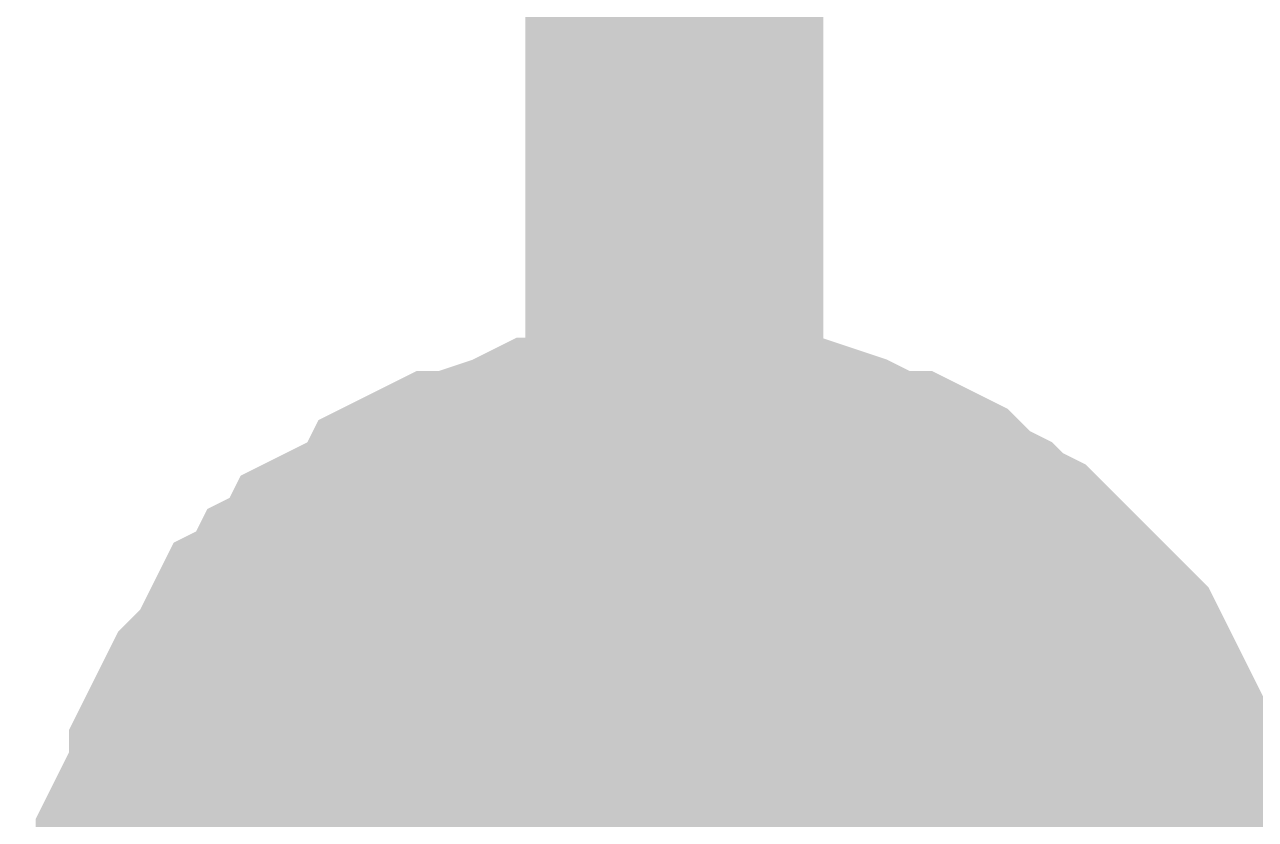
# Model space of a CAD drawing. Header units: inches. Extents: x 0 to 420, y 0 to 297.
# Drawn here: x 194.351 to 195.589, y 154.158 to 154.958 of the extents above; entities that cross this region are included whole.
import ezdxf

# ---------------------------------------------------------------- set-up
doc = ezdxf.new("R2010")
doc.units = ezdxf.units.IN
doc.layers.add('Sheet', color=255, linetype='Continuous')

msp = doc.modelspace()

# ---------------------------------------------------------------- linework, layer by layer
at = {"layer": 'Sheet'}
for points, const_width in [([(198.0061, 191.9992), (195.0048, 191.9992), (195.0048, 179.9902), (195.0048, 167.4994), (195.0048, 153.9892), (195.0048, 153.9892)], 0.2997), ([(194.5009, 153.9892), (194.5009, 154.0116), (194.5009, 154.0452), (194.5121, 154.0676), (194.5121, 154.09), (194.5121, 154.1236), (194.5233, 154.146), (194.5345, 154.1685), (194.5456, 154.1909), (194.5456, 154.2133), (194.5568, 154.2357), (194.568, 154.2581), (194.5904, 154.2805), (194.6016, 154.3029), (194.6128, 154.3253), (194.6352, 154.3365), (194.6464, 154.3589), (194.6688, 154.3701), (194.68, 154.3925), (194.7024, 154.4037), (194.7248, 154.4149), (194.7472, 154.4261), (194.7584, 154.4485), (194.7808, 154.4597), (194.8032, 154.4597), (194.8256, 154.4709), (194.8592, 154.4821), (194.8816, 154.4933), (194.904, 154.4933), (194.9264, 154.4933), (194.9488, 154.5045), (194.9824, 154.5045), (195.0048, 154.5045)], 0.2997), ([(194.5009, 153.9892), (194.5009, 154.0116), (194.5009, 154.0452), (194.5121, 154.0676), (194.5121, 154.09), (194.5121, 154.1236), (194.5233, 154.146), (194.5345, 154.1685), (194.5456, 154.1909), (194.5456, 154.2133), (194.5568, 154.2357), (194.568, 154.2581), (194.5904, 154.2805), (194.6016, 154.3029), (194.6128, 154.3253), (194.6352, 154.3365), (194.6464, 154.3589), (194.6688, 154.3701), (194.68, 154.3925), (194.7024, 154.4037), (194.7248, 154.4149), (194.7472, 154.4261), (194.7584, 154.4485), (194.7808, 154.4597), (194.8032, 154.4597), (194.8256, 154.4709), (194.8592, 154.4821), (194.8816, 154.4933), (194.904, 154.4933), (194.9264, 154.4933), (194.9488, 154.5045), (194.9824, 154.5045), (195.0048, 154.5045)], 0.2997), ([(194.5009, 153.9892), (194.5009, 154.0116), (194.5009, 154.0452), (194.5121, 154.0676), (194.5121, 154.09), (194.5121, 154.1236), (194.5233, 154.146), (194.5345, 154.1685), (194.5456, 154.1909), (194.5456, 154.2133), (194.5568, 154.2357), (194.568, 154.2581), (194.5904, 154.2805), (194.6016, 154.3029), (194.6128, 154.3253), (194.6352, 154.3365), (194.6464, 154.3589), (194.6688, 154.3701), (194.68, 154.3925), (194.7024, 154.4037), (194.7248, 154.4149), (194.7472, 154.4261), (194.7584, 154.4485), (194.7808, 154.4597), (194.8032, 154.4597), (194.8256, 154.4709), (194.8592, 154.4821), (194.8816, 154.4933), (194.904, 154.4933), (194.9264, 154.4933), (194.9488, 154.5045), (194.9824, 154.5045), (195.0048, 154.5045)], 0.2997), ([(194.5009, 153.9892), (194.5009, 154.0116), (194.5009, 154.0452), (194.5121, 154.0676), (194.5121, 154.09), (194.5121, 154.1236), (194.5233, 154.146), (194.5345, 154.1685), (194.5456, 154.1909), (194.5456, 154.2133), (194.5568, 154.2357), (194.568, 154.2581), (194.5904, 154.2805), (194.6016, 154.3029), (194.6128, 154.3253), (194.6352, 154.3365), (194.6464, 154.3589), (194.6688, 154.3701), (194.68, 154.3925), (194.7024, 154.4037), (194.7248, 154.4149), (194.7472, 154.4261), (194.7584, 154.4485), (194.7808, 154.4597), (194.8032, 154.4597), (194.8256, 154.4709), (194.8592, 154.4821), (194.8816, 154.4933), (194.904, 154.4933), (194.9264, 154.4933), (194.9488, 154.5045), (194.9824, 154.5045), (195.0048, 154.5045)], 0.2997), ([(194.5009, 153.9892), (194.5009, 154.0116), (194.5009, 154.0452), (194.5121, 154.0676), (194.5121, 154.09), (194.5121, 154.1236), (194.5233, 154.146), (194.5345, 154.1685), (194.5456, 154.1909), (194.5456, 154.2133), (194.5568, 154.2357), (194.568, 154.2581), (194.5904, 154.2805), (194.6016, 154.3029), (194.6128, 154.3253), (194.6352, 154.3365), (194.6464, 154.3589), (194.6688, 154.3701), (194.68, 154.3925), (194.7024, 154.4037), (194.7248, 154.4149), (194.7472, 154.4261), (194.7584, 154.4485), (194.7808, 154.4597), (194.8032, 154.4597), (194.8256, 154.4709), (194.8592, 154.4821), (194.8816, 154.4933), (194.904, 154.4933), (194.9264, 154.4933), (194.9488, 154.5045), (194.9824, 154.5045), (195.0048, 154.5045)], 0.2997), ([(194.5009, 153.9892), (194.5009, 154.0116), (194.5009, 154.0452), (194.5121, 154.0676), (194.5121, 154.09), (194.5121, 154.1236), (194.5233, 154.146), (194.5345, 154.1685), (194.5456, 154.1909), (194.5456, 154.2133), (194.5568, 154.2357), (194.568, 154.2581), (194.5904, 154.2805), (194.6016, 154.3029), (194.6128, 154.3253), (194.6352, 154.3365), (194.6464, 154.3589), (194.6688, 154.3701), (194.68, 154.3925), (194.7024, 154.4037), (194.7248, 154.4149), (194.7472, 154.4261), (194.7584, 154.4485), (194.7808, 154.4597), (194.8032, 154.4597), (194.8256, 154.4709), (194.8592, 154.4821), (194.8816, 154.4933), (194.904, 154.4933), (194.9264, 154.4933), (194.9488, 154.5045), (194.9824, 154.5045), (195.0048, 154.5045)], 0.2997), ([(194.5009, 153.9892), (194.5009, 154.0116), (194.5009, 154.0452), (194.5121, 154.0676), (194.5121, 154.09), (194.5121, 154.1236), (194.5233, 154.146), (194.5345, 154.1685), (194.5456, 154.1909), (194.5456, 154.2133), (194.5568, 154.2357), (194.568, 154.2581), (194.5904, 154.2805), (194.6016, 154.3029), (194.6128, 154.3253), (194.6352, 154.3365), (194.6464, 154.3589), (194.6688, 154.3701), (194.68, 154.3925), (194.7024, 154.4037), (194.7248, 154.4149), (194.7472, 154.4261), (194.7584, 154.4485), (194.7808, 154.4597), (194.8032, 154.4597), (194.8256, 154.4709), (194.8592, 154.4821), (194.8816, 154.4933), (194.904, 154.4933), (194.9264, 154.4933), (194.9488, 154.5045), (194.9824, 154.5045), (195.0048, 154.5045)], 0.2997), ([(194.5009, 153.9892), (194.5009, 154.0116), (194.5009, 154.0452), (194.5121, 154.0676), (194.5121, 154.09), (194.5121, 154.1236), (194.5233, 154.146), (194.5345, 154.1685), (194.5456, 154.1909), (194.5456, 154.2133), (194.5568, 154.2357), (194.568, 154.2581), (194.5904, 154.2805), (194.6016, 154.3029), (194.6128, 154.3253), (194.6352, 154.3365), (194.6464, 154.3589), (194.6688, 154.3701), (194.68, 154.3925), (194.7024, 154.4037), (194.7248, 154.4149), (194.7472, 154.4261), (194.7584, 154.4485), (194.7808, 154.4597), (194.8032, 154.4597), (194.8256, 154.4709), (194.8592, 154.4821), (194.8816, 154.4933), (194.904, 154.4933), (194.9264, 154.4933), (194.9488, 154.5045), (194.9824, 154.5045), (195.0048, 154.5045)], 0.2997), ([(194.5009, 153.9892), (194.5009, 154.0116), (194.5009, 154.0452), (194.5121, 154.0676), (194.5121, 154.09), (194.5121, 154.1236), (194.5233, 154.146), (194.5345, 154.1685), (194.5456, 154.1909), (194.5456, 154.2133), (194.5568, 154.2357), (194.568, 154.2581), (194.5904, 154.2805), (194.6016, 154.3029), (194.6128, 154.3253), (194.6352, 154.3365), (194.6464, 154.3589), (194.6688, 154.3701), (194.68, 154.3925), (194.7024, 154.4037), (194.7248, 154.4149), (194.7472, 154.4261), (194.7584, 154.4485), (194.7808, 154.4597), (194.8032, 154.4597), (194.8256, 154.4709), (194.8592, 154.4821), (194.8816, 154.4933), (194.904, 154.4933), (194.9264, 154.4933), (194.9488, 154.5045), (194.9824, 154.5045), (195.0048, 154.5045)], 0.2997), ([(194.5009, 153.9892), (194.5009, 154.0116), (194.5009, 154.0452), (194.5121, 154.0676), (194.5121, 154.09), (194.5121, 154.1236), (194.5233, 154.146), (194.5345, 154.1685), (194.5456, 154.1909), (194.5456, 154.2133), (194.5568, 154.2357), (194.568, 154.2581), (194.5904, 154.2805), (194.6016, 154.3029), (194.6128, 154.3253), (194.6352, 154.3365), (194.6464, 154.3589), (194.6688, 154.3701), (194.68, 154.3925), (194.7024, 154.4037), (194.7248, 154.4149), (194.7472, 154.4261), (194.7584, 154.4485), (194.7808, 154.4597), (194.8032, 154.4597), (194.8256, 154.4709), (194.8592, 154.4821), (194.8816, 154.4933), (194.904, 154.4933), (194.9264, 154.4933), (194.9488, 154.5045), (194.9824, 154.5045), (195.0048, 154.5045)], 0.2997), ([(194.5009, 153.9892), (194.5009, 154.0116), (194.5009, 154.0452), (194.5121, 154.0676), (194.5121, 154.09), (194.5121, 154.1236), (194.5233, 154.146), (194.5345, 154.1685), (194.5456, 154.1909), (194.5456, 154.2133), (194.5568, 154.2357), (194.568, 154.2581), (194.5904, 154.2805), (194.6016, 154.3029), (194.6128, 154.3253), (194.6352, 154.3365), (194.6464, 154.3589), (194.6688, 154.3701), (194.68, 154.3925), (194.7024, 154.4037), (194.7248, 154.4149), (194.7472, 154.4261), (194.7584, 154.4485), (194.7808, 154.4597), (194.8032, 154.4597), (194.8256, 154.4709), (194.8592, 154.4821), (194.8816, 154.4933), (194.904, 154.4933), (194.9264, 154.4933), (194.9488, 154.5045), (194.9824, 154.5045), (195.0048, 154.5045)], 0.2997), ([(195.0048, 154.5045), (195.0048, 154.5045)], 0.2997), ([(195.0048, 154.5045), (195.0272, 154.5045), (195.0608, 154.5045), (195.0832, 154.4933), (195.1056, 154.4933), (195.128, 154.4933), (195.1616, 154.4821), (195.184, 154.4709), (195.2064, 154.4597), (195.2288, 154.4597), (195.2512, 154.4485), (195.2736, 154.4261), (195.296, 154.4149), (195.3072, 154.4037), (195.3296, 154.3925), (195.352, 154.3701), (195.3632, 154.3589), (195.3856, 154.3365), (195.3968, 154.3253), (195.4192, 154.3029), (195.4304, 154.2805), (195.4416, 154.2581), (195.4528, 154.2357), (195.464, 154.2133), (195.4751, 154.1909), (195.4863, 154.1685), (195.4975, 154.146), (195.5087, 154.1236), (195.5087, 154.09), (195.5087, 154.0676), (195.5199, 154.0452), (195.5199, 154.0116), (195.5199, 153.9892)], 0.2997), ([(195.0048, 154.5045), (195.0048, 154.5045)], 0.2997), ([(195.0048, 154.5045), (195.0272, 154.5045), (195.0608, 154.5045), (195.0832, 154.4933), (195.1056, 154.4933), (195.128, 154.4933), (195.1616, 154.4821), (195.184, 154.4709), (195.2064, 154.4597), (195.2288, 154.4597), (195.2512, 154.4485), (195.2736, 154.4261), (195.296, 154.4149), (195.3072, 154.4037), (195.3296, 154.3925), (195.352, 154.3701), (195.3632, 154.3589), (195.3856, 154.3365), (195.3968, 154.3253), (195.4192, 154.3029), (195.4304, 154.2805), (195.4416, 154.2581), (195.4528, 154.2357), (195.464, 154.2133), (195.4751, 154.1909), (195.4863, 154.1685), (195.4975, 154.146), (195.5087, 154.1236), (195.5087, 154.09), (195.5087, 154.0676), (195.5199, 154.0452), (195.5199, 154.0116), (195.5199, 153.9892)], 0.2997), ([(195.0048, 154.5045), (195.0048, 154.5045)], 0.2997), ([(195.0048, 154.5045), (195.0272, 154.5045), (195.0608, 154.5045), (195.0832, 154.4933), (195.1056, 154.4933), (195.128, 154.4933), (195.1616, 154.4821), (195.184, 154.4709), (195.2064, 154.4597), (195.2288, 154.4597), (195.2512, 154.4485), (195.2736, 154.4261), (195.296, 154.4149), (195.3072, 154.4037), (195.3296, 154.3925), (195.352, 154.3701), (195.3632, 154.3589), (195.3856, 154.3365), (195.3968, 154.3253), (195.4192, 154.3029), (195.4304, 154.2805), (195.4416, 154.2581), (195.4528, 154.2357), (195.464, 154.2133), (195.4751, 154.1909), (195.4863, 154.1685), (195.4975, 154.146), (195.5087, 154.1236), (195.5087, 154.09), (195.5087, 154.0676), (195.5199, 154.0452), (195.5199, 154.0116), (195.5199, 153.9892)], 0.2997), ([(195.0048, 154.5045), (195.0048, 154.5045)], 0.2997), ([(195.0048, 154.5045), (195.0272, 154.5045), (195.0608, 154.5045), (195.0832, 154.4933), (195.1056, 154.4933), (195.128, 154.4933), (195.1616, 154.4821), (195.184, 154.4709), (195.2064, 154.4597), (195.2288, 154.4597), (195.2512, 154.4485), (195.2736, 154.4261), (195.296, 154.4149), (195.3072, 154.4037), (195.3296, 154.3925), (195.352, 154.3701), (195.3632, 154.3589), (195.3856, 154.3365), (195.3968, 154.3253), (195.4192, 154.3029), (195.4304, 154.2805), (195.4416, 154.2581), (195.4528, 154.2357), (195.464, 154.2133), (195.4751, 154.1909), (195.4863, 154.1685), (195.4975, 154.146), (195.5087, 154.1236), (195.5087, 154.09), (195.5087, 154.0676), (195.5199, 154.0452), (195.5199, 154.0116), (195.5199, 153.9892)], 0.2997), ([(195.0048, 154.5045), (195.0048, 154.5045)], 0.2997), ([(195.0048, 154.5045), (195.0272, 154.5045), (195.0608, 154.5045), (195.0832, 154.4933), (195.1056, 154.4933), (195.128, 154.4933), (195.1616, 154.4821), (195.184, 154.4709), (195.2064, 154.4597), (195.2288, 154.4597), (195.2512, 154.4485), (195.2736, 154.4261), (195.296, 154.4149), (195.3072, 154.4037), (195.3296, 154.3925), (195.352, 154.3701), (195.3632, 154.3589), (195.3856, 154.3365), (195.3968, 154.3253), (195.4192, 154.3029), (195.4304, 154.2805), (195.4416, 154.2581), (195.4528, 154.2357), (195.464, 154.2133), (195.4751, 154.1909), (195.4863, 154.1685), (195.4975, 154.146), (195.5087, 154.1236), (195.5087, 154.09), (195.5087, 154.0676), (195.5199, 154.0452), (195.5199, 154.0116), (195.5199, 153.9892)], 0.2997), ([(195.0048, 154.5045), (195.0048, 154.5045)], 0.2997), ([(195.0048, 154.5045), (195.0272, 154.5045), (195.0608, 154.5045), (195.0832, 154.4933), (195.1056, 154.4933), (195.128, 154.4933), (195.1616, 154.4821), (195.184, 154.4709), (195.2064, 154.4597), (195.2288, 154.4597), (195.2512, 154.4485), (195.2736, 154.4261), (195.296, 154.4149), (195.3072, 154.4037), (195.3296, 154.3925), (195.352, 154.3701), (195.3632, 154.3589), (195.3856, 154.3365), (195.3968, 154.3253), (195.4192, 154.3029), (195.4304, 154.2805), (195.4416, 154.2581), (195.4528, 154.2357), (195.464, 154.2133), (195.4751, 154.1909), (195.4863, 154.1685), (195.4975, 154.146), (195.5087, 154.1236), (195.5087, 154.09), (195.5087, 154.0676), (195.5199, 154.0452), (195.5199, 154.0116), (195.5199, 153.9892)], 0.2997), ([(195.0048, 154.5045), (195.0048, 154.5045)], 0.2997), ([(195.0048, 154.5045), (195.0272, 154.5045), (195.0608, 154.5045), (195.0832, 154.4933), (195.1056, 154.4933), (195.128, 154.4933), (195.1616, 154.4821), (195.184, 154.4709), (195.2064, 154.4597), (195.2288, 154.4597), (195.2512, 154.4485), (195.2736, 154.4261), (195.296, 154.4149), (195.3072, 154.4037), (195.3296, 154.3925), (195.352, 154.3701), (195.3632, 154.3589), (195.3856, 154.3365), (195.3968, 154.3253), (195.4192, 154.3029), (195.4304, 154.2805), (195.4416, 154.2581), (195.4528, 154.2357), (195.464, 154.2133), (195.4751, 154.1909), (195.4863, 154.1685), (195.4975, 154.146), (195.5087, 154.1236), (195.5087, 154.09), (195.5087, 154.0676), (195.5199, 154.0452), (195.5199, 154.0116), (195.5199, 153.9892)], 0.2997), ([(195.0048, 154.5045), (195.0048, 154.5045)], 0.2997), ([(195.0048, 154.5045), (195.0272, 154.5045), (195.0608, 154.5045), (195.0832, 154.4933), (195.1056, 154.4933), (195.128, 154.4933), (195.1616, 154.4821), (195.184, 154.4709), (195.2064, 154.4597), (195.2288, 154.4597), (195.2512, 154.4485), (195.2736, 154.4261), (195.296, 154.4149), (195.3072, 154.4037), (195.3296, 154.3925), (195.352, 154.3701), (195.3632, 154.3589), (195.3856, 154.3365), (195.3968, 154.3253), (195.4192, 154.3029), (195.4304, 154.2805), (195.4416, 154.2581), (195.4528, 154.2357), (195.464, 154.2133), (195.4751, 154.1909), (195.4863, 154.1685), (195.4975, 154.146), (195.5087, 154.1236), (195.5087, 154.09), (195.5087, 154.0676), (195.5199, 154.0452), (195.5199, 154.0116), (195.5199, 153.9892)], 0.2997), ([(195.0048, 154.5045), (195.0048, 154.5045)], 0.2997), ([(195.0048, 154.5045), (195.0272, 154.5045), (195.0608, 154.5045), (195.0832, 154.4933), (195.1056, 154.4933), (195.128, 154.4933), (195.1616, 154.4821), (195.184, 154.4709), (195.2064, 154.4597), (195.2288, 154.4597), (195.2512, 154.4485), (195.2736, 154.4261), (195.296, 154.4149), (195.3072, 154.4037), (195.3296, 154.3925), (195.352, 154.3701), (195.3632, 154.3589), (195.3856, 154.3365), (195.3968, 154.3253), (195.4192, 154.3029), (195.4304, 154.2805), (195.4416, 154.2581), (195.4528, 154.2357), (195.464, 154.2133), (195.4751, 154.1909), (195.4863, 154.1685), (195.4975, 154.146), (195.5087, 154.1236), (195.5087, 154.09), (195.5087, 154.0676), (195.5199, 154.0452), (195.5199, 154.0116), (195.5199, 153.9892)], 0.2997), ([(195.0048, 154.5045), (195.0048, 154.5045)], 0.2997), ([(195.0048, 154.5045), (195.0272, 154.5045), (195.0608, 154.5045), (195.0832, 154.4933), (195.1056, 154.4933), (195.128, 154.4933), (195.1616, 154.4821), (195.184, 154.4709), (195.2064, 154.4597), (195.2288, 154.4597), (195.2512, 154.4485), (195.2736, 154.4261), (195.296, 154.4149), (195.3072, 154.4037), (195.3296, 154.3925), (195.352, 154.3701), (195.3632, 154.3589), (195.3856, 154.3365), (195.3968, 154.3253), (195.4192, 154.3029), (195.4304, 154.2805), (195.4416, 154.2581), (195.4528, 154.2357), (195.464, 154.2133), (195.4751, 154.1909), (195.4863, 154.1685), (195.4975, 154.146), (195.5087, 154.1236), (195.5087, 154.09), (195.5087, 154.0676), (195.5199, 154.0452), (195.5199, 154.0116), (195.5199, 153.9892)], 0.2997), ([(195.0048, 154.5045), (195.0048, 154.5045)], 0.2997), ([(195.0048, 154.5045), (195.0272, 154.5045), (195.0608, 154.5045), (195.0832, 154.4933), (195.1056, 154.4933), (195.128, 154.4933), (195.1616, 154.4821), (195.184, 154.4709), (195.2064, 154.4597), (195.2288, 154.4597), (195.2512, 154.4485), (195.2736, 154.4261), (195.296, 154.4149), (195.3072, 154.4037), (195.3296, 154.3925), (195.352, 154.3701), (195.3632, 154.3589), (195.3856, 154.3365), (195.3968, 154.3253), (195.4192, 154.3029), (195.4304, 154.2805), (195.4416, 154.2581), (195.4528, 154.2357), (195.464, 154.2133), (195.4751, 154.1909), (195.4863, 154.1685), (195.4975, 154.146), (195.5087, 154.1236), (195.5087, 154.09), (195.5087, 154.0676), (195.5199, 154.0452), (195.5199, 154.0116), (195.5199, 153.9892)], 0.2997), ([(194.5121, 154.09), (194.5121, 154.1236), (194.5233, 154.146), (194.5345, 154.1685), (194.5456, 154.1909), (194.5456, 154.2133), (194.5568, 154.2357), (194.568, 154.2581), (194.5904, 154.2805), (194.6016, 154.3029), (194.6128, 154.3253), (194.6352, 154.3365), (194.6464, 154.3589), (194.6688, 154.3701), (194.68, 154.3925), (194.7024, 154.4037), (194.7248, 154.4149), (194.7472, 154.4261), (194.7584, 154.4485), (194.7808, 154.4597), (194.8032, 154.4597), (194.8256, 154.4709), (194.8592, 154.4821), (194.8816, 154.4933), (194.904, 154.4933), (194.9264, 154.4933), (194.9488, 154.5045), (194.9824, 154.5045), (195.0048, 154.5045)], 0.0991), ([(194.5121, 154.09), (194.5121, 154.1236), (194.5233, 154.146), (194.5345, 154.1685), (194.5456, 154.1909), (194.5456, 154.2133), (194.5568, 154.2357), (194.568, 154.2581), (194.5904, 154.2805), (194.6016, 154.3029), (194.6128, 154.3253), (194.6352, 154.3365), (194.6464, 154.3589), (194.6688, 154.3701), (194.68, 154.3925), (194.7024, 154.4037), (194.7248, 154.4149), (194.7472, 154.4261), (194.7584, 154.4485), (194.7808, 154.4597), (194.8032, 154.4597), (194.8256, 154.4709), (194.8592, 154.4821), (194.8816, 154.4933), (194.904, 154.4933), (194.9264, 154.4933), (194.9488, 154.5045), (194.9824, 154.5045), (195.0048, 154.5045)], 0.0991), ([(194.5121, 154.09), (194.5121, 154.1236), (194.5233, 154.146), (194.5345, 154.1685), (194.5456, 154.1909), (194.5456, 154.2133), (194.5568, 154.2357), (194.568, 154.2581), (194.5904, 154.2805), (194.6016, 154.3029), (194.6128, 154.3253), (194.6352, 154.3365), (194.6464, 154.3589), (194.6688, 154.3701), (194.68, 154.3925), (194.7024, 154.4037), (194.7248, 154.4149), (194.7472, 154.4261), (194.7584, 154.4485), (194.7808, 154.4597), (194.8032, 154.4597), (194.8256, 154.4709), (194.8592, 154.4821), (194.8816, 154.4933), (194.904, 154.4933), (194.9264, 154.4933), (194.9488, 154.5045), (194.9824, 154.5045), (195.0048, 154.5045)], 0.0991), ([(194.5121, 154.09), (194.5121, 154.1236), (194.5233, 154.146), (194.5345, 154.1685), (194.5456, 154.1909), (194.5456, 154.2133), (194.5568, 154.2357), (194.568, 154.2581), (194.5904, 154.2805), (194.6016, 154.3029), (194.6128, 154.3253), (194.6352, 154.3365), (194.6464, 154.3589), (194.6688, 154.3701), (194.68, 154.3925), (194.7024, 154.4037), (194.7248, 154.4149), (194.7472, 154.4261), (194.7584, 154.4485), (194.7808, 154.4597), (194.8032, 154.4597), (194.8256, 154.4709), (194.8592, 154.4821), (194.8816, 154.4933), (194.904, 154.4933), (194.9264, 154.4933), (194.9488, 154.5045), (194.9824, 154.5045), (195.0048, 154.5045)], 0.0991), ([(194.5121, 154.09), (194.5121, 154.1236), (194.5233, 154.146), (194.5345, 154.1685), (194.5456, 154.1909), (194.5456, 154.2133), (194.5568, 154.2357), (194.568, 154.2581), (194.5904, 154.2805), (194.6016, 154.3029), (194.6128, 154.3253), (194.6352, 154.3365), (194.6464, 154.3589), (194.6688, 154.3701), (194.68, 154.3925), (194.7024, 154.4037), (194.7248, 154.4149), (194.7472, 154.4261), (194.7584, 154.4485), (194.7808, 154.4597), (194.8032, 154.4597), (194.8256, 154.4709), (194.8592, 154.4821), (194.8816, 154.4933), (194.904, 154.4933), (194.9264, 154.4933), (194.9488, 154.5045), (194.9824, 154.5045), (195.0048, 154.5045)], 0.0991), ([(194.5121, 154.09), (194.5121, 154.1236), (194.5233, 154.146), (194.5345, 154.1685), (194.5456, 154.1909), (194.5456, 154.2133), (194.5568, 154.2357), (194.568, 154.2581), (194.5904, 154.2805), (194.6016, 154.3029), (194.6128, 154.3253), (194.6352, 154.3365), (194.6464, 154.3589), (194.6688, 154.3701), (194.68, 154.3925), (194.7024, 154.4037), (194.7248, 154.4149), (194.7472, 154.4261), (194.7584, 154.4485), (194.7808, 154.4597), (194.8032, 154.4597), (194.8256, 154.4709), (194.8592, 154.4821), (194.8816, 154.4933), (194.904, 154.4933), (194.9264, 154.4933), (194.9488, 154.5045), (194.9824, 154.5045), (195.0048, 154.5045)], 0.0991), ([(194.5121, 154.09), (194.5121, 154.1236), (194.5233, 154.146), (194.5345, 154.1685), (194.5456, 154.1909), (194.5456, 154.2133), (194.5568, 154.2357), (194.568, 154.2581), (194.5904, 154.2805), (194.6016, 154.3029), (194.6128, 154.3253), (194.6352, 154.3365), (194.6464, 154.3589), (194.6688, 154.3701), (194.68, 154.3925), (194.7024, 154.4037), (194.7248, 154.4149), (194.7472, 154.4261), (194.7584, 154.4485), (194.7808, 154.4597), (194.8032, 154.4597), (194.8256, 154.4709), (194.8592, 154.4821), (194.8816, 154.4933), (194.904, 154.4933), (194.9264, 154.4933), (194.9488, 154.5045), (194.9824, 154.5045), (195.0048, 154.5045)], 0.0991), ([(194.5121, 154.09), (194.5121, 154.1236), (194.5233, 154.146), (194.5345, 154.1685), (194.5456, 154.1909), (194.5456, 154.2133), (194.5568, 154.2357), (194.568, 154.2581), (194.5904, 154.2805), (194.6016, 154.3029), (194.6128, 154.3253), (194.6352, 154.3365), (194.6464, 154.3589), (194.6688, 154.3701), (194.68, 154.3925), (194.7024, 154.4037), (194.7248, 154.4149), (194.7472, 154.4261), (194.7584, 154.4485), (194.7808, 154.4597), (194.8032, 154.4597), (194.8256, 154.4709), (194.8592, 154.4821), (194.8816, 154.4933), (194.904, 154.4933), (194.9264, 154.4933), (194.9488, 154.5045), (194.9824, 154.5045), (195.0048, 154.5045)], 0.0991), ([(194.5121, 154.09), (194.5121, 154.1236), (194.5233, 154.146), (194.5345, 154.1685), (194.5456, 154.1909), (194.5456, 154.2133), (194.5568, 154.2357), (194.568, 154.2581), (194.5904, 154.2805), (194.6016, 154.3029), (194.6128, 154.3253), (194.6352, 154.3365), (194.6464, 154.3589), (194.6688, 154.3701), (194.68, 154.3925), (194.7024, 154.4037), (194.7248, 154.4149), (194.7472, 154.4261), (194.7584, 154.4485), (194.7808, 154.4597), (194.8032, 154.4597), (194.8256, 154.4709), (194.8592, 154.4821), (194.8816, 154.4933), (194.904, 154.4933), (194.9264, 154.4933), (194.9488, 154.5045), (194.9824, 154.5045), (195.0048, 154.5045)], 0.0991), ([(194.5121, 154.09), (194.5121, 154.1236), (194.5233, 154.146), (194.5345, 154.1685), (194.5456, 154.1909), (194.5456, 154.2133), (194.5568, 154.2357), (194.568, 154.2581), (194.5904, 154.2805), (194.6016, 154.3029), (194.6128, 154.3253), (194.6352, 154.3365), (194.6464, 154.3589), (194.6688, 154.3701), (194.68, 154.3925), (194.7024, 154.4037), (194.7248, 154.4149), (194.7472, 154.4261), (194.7584, 154.4485), (194.7808, 154.4597), (194.8032, 154.4597), (194.8256, 154.4709), (194.8592, 154.4821), (194.8816, 154.4933), (194.904, 154.4933), (194.9264, 154.4933), (194.9488, 154.5045), (194.9824, 154.5045), (195.0048, 154.5045)], 0.0991), ([(194.5121, 154.09), (194.5121, 154.1236), (194.5233, 154.146), (194.5345, 154.1685), (194.5456, 154.1909), (194.5456, 154.2133), (194.5568, 154.2357), (194.568, 154.2581), (194.5904, 154.2805), (194.6016, 154.3029), (194.6128, 154.3253), (194.6352, 154.3365), (194.6464, 154.3589), (194.6688, 154.3701), (194.68, 154.3925), (194.7024, 154.4037), (194.7248, 154.4149), (194.7472, 154.4261), (194.7584, 154.4485), (194.7808, 154.4597), (194.8032, 154.4597), (194.8256, 154.4709), (194.8592, 154.4821), (194.8816, 154.4933), (194.904, 154.4933), (194.9264, 154.4933), (194.9488, 154.5045), (194.9824, 154.5045), (195.0048, 154.5045)], 0.0991), ([(195.0048, 154.5045), (195.0048, 154.5045)], 0.0991), ([(195.0048, 154.5045), (195.0272, 154.5045), (195.0608, 154.5045), (195.0832, 154.4933), (195.1056, 154.4933), (195.128, 154.4933), (195.1616, 154.4821), (195.184, 154.4709), (195.2064, 154.4597), (195.2288, 154.4597), (195.2512, 154.4485), (195.2736, 154.4261), (195.296, 154.4149), (195.3072, 154.4037), (195.3296, 154.3925), (195.352, 154.3701), (195.3632, 154.3589), (195.3856, 154.3365), (195.3968, 154.3253), (195.4192, 154.3029), (195.4304, 154.2805), (195.4416, 154.2581), (195.4528, 154.2357), (195.464, 154.2133), (195.4751, 154.1909), (195.4863, 154.1685), (195.4975, 154.146), (195.5087, 154.1236), (195.5087, 154.09)], 0.0991), ([(195.0048, 154.5045), (195.0048, 154.5045)], 0.0991), ([(195.0048, 154.5045), (195.0272, 154.5045), (195.0608, 154.5045), (195.0832, 154.4933), (195.1056, 154.4933), (195.128, 154.4933), (195.1616, 154.4821), (195.184, 154.4709), (195.2064, 154.4597), (195.2288, 154.4597), (195.2512, 154.4485), (195.2736, 154.4261), (195.296, 154.4149), (195.3072, 154.4037), (195.3296, 154.3925), (195.352, 154.3701), (195.3632, 154.3589), (195.3856, 154.3365), (195.3968, 154.3253), (195.4192, 154.3029), (195.4304, 154.2805), (195.4416, 154.2581), (195.4528, 154.2357), (195.464, 154.2133), (195.4751, 154.1909), (195.4863, 154.1685), (195.4975, 154.146), (195.5087, 154.1236), (195.5087, 154.09)], 0.0991), ([(195.0048, 154.5045), (195.0048, 154.5045)], 0.0991), ([(195.0048, 154.5045), (195.0272, 154.5045), (195.0608, 154.5045), (195.0832, 154.4933), (195.1056, 154.4933), (195.128, 154.4933), (195.1616, 154.4821), (195.184, 154.4709), (195.2064, 154.4597), (195.2288, 154.4597), (195.2512, 154.4485), (195.2736, 154.4261), (195.296, 154.4149), (195.3072, 154.4037), (195.3296, 154.3925), (195.352, 154.3701), (195.3632, 154.3589), (195.3856, 154.3365), (195.3968, 154.3253), (195.4192, 154.3029), (195.4304, 154.2805), (195.4416, 154.2581), (195.4528, 154.2357), (195.464, 154.2133), (195.4751, 154.1909), (195.4863, 154.1685), (195.4975, 154.146), (195.5087, 154.1236), (195.5087, 154.09)], 0.0991), ([(195.0048, 154.5045), (195.0048, 154.5045)], 0.0991), ([(195.0048, 154.5045), (195.0272, 154.5045), (195.0608, 154.5045), (195.0832, 154.4933), (195.1056, 154.4933), (195.128, 154.4933), (195.1616, 154.4821), (195.184, 154.4709), (195.2064, 154.4597), (195.2288, 154.4597), (195.2512, 154.4485), (195.2736, 154.4261), (195.296, 154.4149), (195.3072, 154.4037), (195.3296, 154.3925), (195.352, 154.3701), (195.3632, 154.3589), (195.3856, 154.3365), (195.3968, 154.3253), (195.4192, 154.3029), (195.4304, 154.2805), (195.4416, 154.2581), (195.4528, 154.2357), (195.464, 154.2133), (195.4751, 154.1909), (195.4863, 154.1685), (195.4975, 154.146), (195.5087, 154.1236), (195.5087, 154.09)], 0.0991), ([(195.0048, 154.5045), (195.0048, 154.5045)], 0.0991), ([(195.0048, 154.5045), (195.0272, 154.5045), (195.0608, 154.5045), (195.0832, 154.4933), (195.1056, 154.4933), (195.128, 154.4933), (195.1616, 154.4821), (195.184, 154.4709), (195.2064, 154.4597), (195.2288, 154.4597), (195.2512, 154.4485), (195.2736, 154.4261), (195.296, 154.4149), (195.3072, 154.4037), (195.3296, 154.3925), (195.352, 154.3701), (195.3632, 154.3589), (195.3856, 154.3365), (195.3968, 154.3253), (195.4192, 154.3029), (195.4304, 154.2805), (195.4416, 154.2581), (195.4528, 154.2357), (195.464, 154.2133), (195.4751, 154.1909), (195.4863, 154.1685), (195.4975, 154.146), (195.5087, 154.1236), (195.5087, 154.09)], 0.0991), ([(195.0048, 154.5045), (195.0048, 154.5045)], 0.0991), ([(195.0048, 154.5045), (195.0272, 154.5045), (195.0608, 154.5045), (195.0832, 154.4933), (195.1056, 154.4933), (195.128, 154.4933), (195.1616, 154.4821), (195.184, 154.4709), (195.2064, 154.4597), (195.2288, 154.4597), (195.2512, 154.4485), (195.2736, 154.4261), (195.296, 154.4149), (195.3072, 154.4037), (195.3296, 154.3925), (195.352, 154.3701), (195.3632, 154.3589), (195.3856, 154.3365), (195.3968, 154.3253), (195.4192, 154.3029), (195.4304, 154.2805), (195.4416, 154.2581), (195.4528, 154.2357), (195.464, 154.2133), (195.4751, 154.1909), (195.4863, 154.1685), (195.4975, 154.146), (195.5087, 154.1236), (195.5087, 154.09)], 0.0991), ([(195.0048, 154.5045), (195.0048, 154.5045)], 0.0991), ([(195.0048, 154.5045), (195.0272, 154.5045), (195.0608, 154.5045), (195.0832, 154.4933), (195.1056, 154.4933), (195.128, 154.4933), (195.1616, 154.4821), (195.184, 154.4709), (195.2064, 154.4597), (195.2288, 154.4597), (195.2512, 154.4485), (195.2736, 154.4261), (195.296, 154.4149), (195.3072, 154.4037), (195.3296, 154.3925), (195.352, 154.3701), (195.3632, 154.3589), (195.3856, 154.3365), (195.3968, 154.3253), (195.4192, 154.3029), (195.4304, 154.2805), (195.4416, 154.2581), (195.4528, 154.2357), (195.464, 154.2133), (195.4751, 154.1909), (195.4863, 154.1685), (195.4975, 154.146), (195.5087, 154.1236), (195.5087, 154.09)], 0.0991), ([(195.0048, 154.5045), (195.0048, 154.5045)], 0.0991), ([(195.0048, 154.5045), (195.0272, 154.5045), (195.0608, 154.5045), (195.0832, 154.4933), (195.1056, 154.4933), (195.128, 154.4933), (195.1616, 154.4821), (195.184, 154.4709), (195.2064, 154.4597), (195.2288, 154.4597), (195.2512, 154.4485), (195.2736, 154.4261), (195.296, 154.4149), (195.3072, 154.4037), (195.3296, 154.3925), (195.352, 154.3701), (195.3632, 154.3589), (195.3856, 154.3365), (195.3968, 154.3253), (195.4192, 154.3029), (195.4304, 154.2805), (195.4416, 154.2581), (195.4528, 154.2357), (195.464, 154.2133), (195.4751, 154.1909), (195.4863, 154.1685), (195.4975, 154.146), (195.5087, 154.1236), (195.5087, 154.09)], 0.0991), ([(195.0048, 154.5045), (195.0048, 154.5045)], 0.0991), ([(195.0048, 154.5045), (195.0272, 154.5045), (195.0608, 154.5045), (195.0832, 154.4933), (195.1056, 154.4933), (195.128, 154.4933), (195.1616, 154.4821), (195.184, 154.4709), (195.2064, 154.4597), (195.2288, 154.4597), (195.2512, 154.4485), (195.2736, 154.4261), (195.296, 154.4149), (195.3072, 154.4037), (195.3296, 154.3925), (195.352, 154.3701), (195.3632, 154.3589), (195.3856, 154.3365), (195.3968, 154.3253), (195.4192, 154.3029), (195.4304, 154.2805), (195.4416, 154.2581), (195.4528, 154.2357), (195.464, 154.2133), (195.4751, 154.1909), (195.4863, 154.1685), (195.4975, 154.146), (195.5087, 154.1236), (195.5087, 154.09)], 0.0991), ([(195.0048, 154.5045), (195.0048, 154.5045)], 0.0991), ([(195.0048, 154.5045), (195.0272, 154.5045), (195.0608, 154.5045), (195.0832, 154.4933), (195.1056, 154.4933), (195.128, 154.4933), (195.1616, 154.4821), (195.184, 154.4709), (195.2064, 154.4597), (195.2288, 154.4597), (195.2512, 154.4485), (195.2736, 154.4261), (195.296, 154.4149), (195.3072, 154.4037), (195.3296, 154.3925), (195.352, 154.3701), (195.3632, 154.3589), (195.3856, 154.3365), (195.3968, 154.3253), (195.4192, 154.3029), (195.4304, 154.2805), (195.4416, 154.2581), (195.4528, 154.2357), (195.464, 154.2133), (195.4751, 154.1909), (195.4863, 154.1685), (195.4975, 154.146), (195.5087, 154.1236), (195.5087, 154.09)], 0.0991), ([(195.0048, 154.5045), (195.0048, 154.5045)], 0.0991), ([(195.0048, 154.5045), (195.0272, 154.5045), (195.0608, 154.5045), (195.0832, 154.4933), (195.1056, 154.4933), (195.128, 154.4933), (195.1616, 154.4821), (195.184, 154.4709), (195.2064, 154.4597), (195.2288, 154.4597), (195.2512, 154.4485), (195.2736, 154.4261), (195.296, 154.4149), (195.3072, 154.4037), (195.3296, 154.3925), (195.352, 154.3701), (195.3632, 154.3589), (195.3856, 154.3365), (195.3968, 154.3253), (195.4192, 154.3029), (195.4304, 154.2805), (195.4416, 154.2581), (195.4528, 154.2357), (195.464, 154.2133), (195.4751, 154.1909), (195.4863, 154.1685), (195.4975, 154.146), (195.5087, 154.1236), (195.5087, 154.09)], 0.0991)]:
    msp.add_lwpolyline(points, dxfattribs=dict(at, const_width=const_width))
at = {"layer": 'Sheet', "const_width": 0.508}
for points in [[(194.7456, 153.9997, 1), (195.2536, 153.9997, 1)], [(194.7457, 153.9997, 1), (195.2537, 153.9997, 1)]]:
    msp.add_lwpolyline(points, format="xyb", close=True, dxfattribs=at)

doc.saveas('drawing.dxf')
